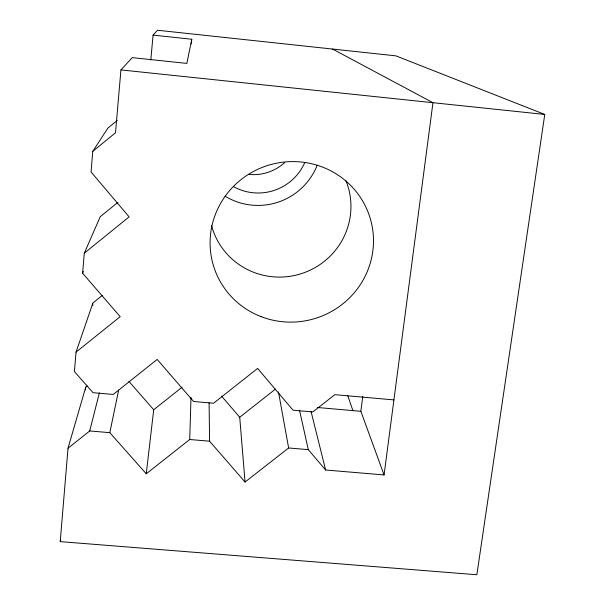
<?xml version="1.0" encoding="UTF-8"?>
<svg xmlns="http://www.w3.org/2000/svg" width="605" height="605" viewBox="0 0 605 605"><rect width="100%" height="100%" fill="white"/><g stroke="black" fill="none" stroke-linecap="round" stroke-linejoin="round"><path stroke-width="0.91" d="M150.811 60.039L153.073 35.105L157.55 30.25L395.897 55.857L544.772 114.451L476.846 574.75L60.228 541.634L68.017 448.229L89.729 430.949L109.815 432.673L146.251 473.791L189.713 439.502L190.999 397.477M102.321 295.384L92.913 302.969L76.033 352.133L74.407 371.568L93.034 392.675L113.233 394.445L157.171 359.408L193.577 401.486L213.557 403.233L257.617 368.422L293.039 410.198L312.8 411.929L334.852 394.664L393.923 399.905M76.033 352.133L120.191 316.665L82.613 273.233L84.276 253.215L100.271 216.673L117.869 202.373M117.287 120.403L107.819 128.162L92.769 151.363L91.052 171.979L129.115 216.87L84.276 253.215M85.502 389.892L85.736 387.124L87.196 385.967M92.686 305.654L92.837 303.861M153.073 35.105L191.762 39.249L186.854 63.412L132.268 57.634L120.932 69.908L115.495 132.767L92.769 151.363M191.309 43.946L191.762 39.249M146.251 473.791L153.708 409.744L182.082 387.23M299.475 410.069L308.293 449.651L325.626 470.002L384.062 474.948L360.867 411.309L362.766 396.313M384.062 474.948L432.961 102.699L332.553 49.05M109.815 432.673L118.633 390.187M89.729 430.949L99.364 392.872M60.228 541.634L60.697 539.804M68.017 448.229L85.736 387.124M82.613 273.233L83.331 271.494M308.293 449.651L288.638 447.965L245.055 482.041L239.724 417.231L275.449 389.098M189.713 439.502L209.587 441.204L245.055 482.041M317.315 407.483L360.867 411.309M120.932 69.908L544.772 114.451M128.903 381.369L153.708 409.744M221.543 396.071L239.724 417.231M347.724 395.609L352.957 410.712M311.038 411.408L325.626 470.002M278.474 391.964L288.638 447.965M209.096 402.809L209.587 441.204M345.962 180.706A70.982 69.825 -19 0 1 302.114 273.407A70.982 69.825 -19 0 1 211.516 225.438M317.209 165.233A63.404 63.033 -23.2 0 1 225.151 196.239M304.791 162.511A50.722 50.427 -23.2 0 1 233.492 186.627M284.705 162.579A46.32 46.146 -27.1 0 1 248.844 174.421M261.073 316.634A81.879 80.094 -18.4 0 0 372.703 229.749A81.879 80.094 -18.4 0 0 241.569 179.193A81.879 80.094 -18.4 0 0 261.073 316.634"/></g></svg>
